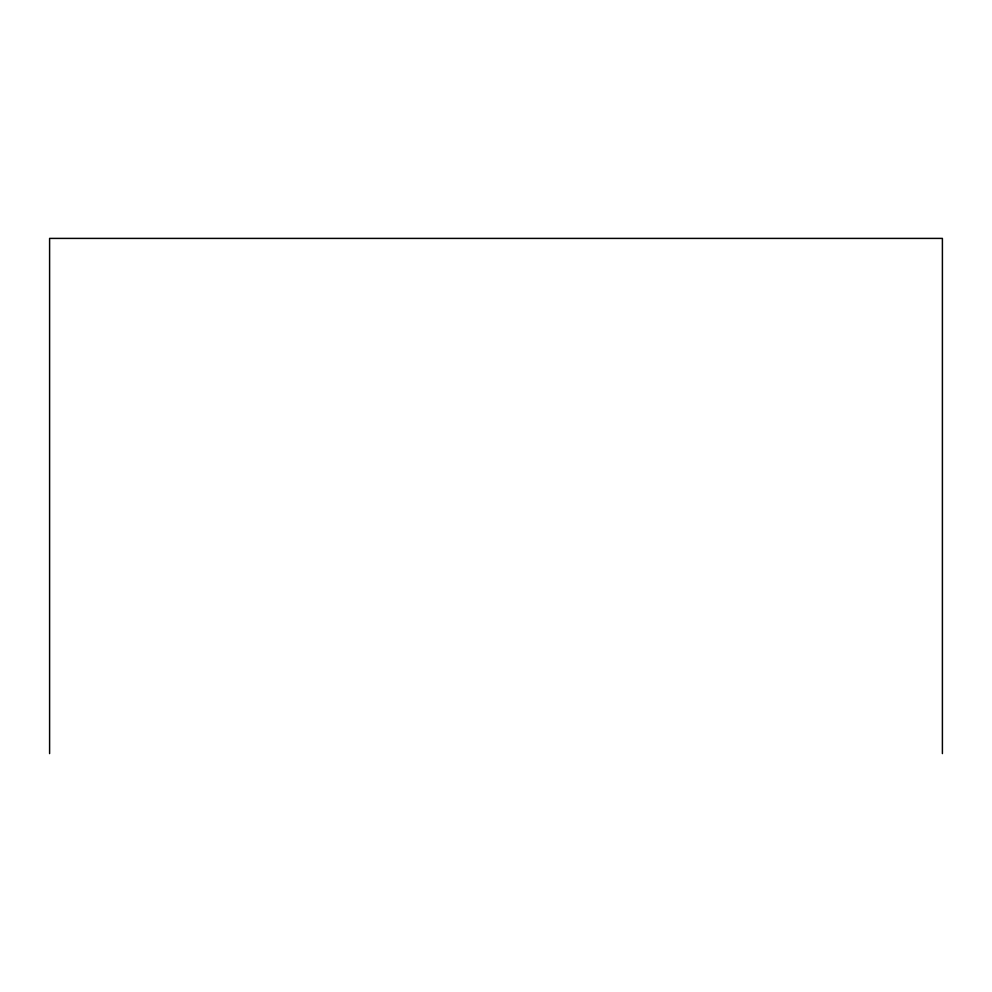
<?xml version="1.0" encoding="UTF-8"?>
<svg xmlns="http://www.w3.org/2000/svg" width="992" height="992" viewBox="0 0 992 992"><rect width="100%" height="100%" fill="white"/><g stroke="black" fill="none" stroke-linecap="round" stroke-linejoin="round"><path stroke-width="1.49" d="M942.4 753.598L942.4 238.402L49.6 238.402L49.6 753.598"/></g></svg>
